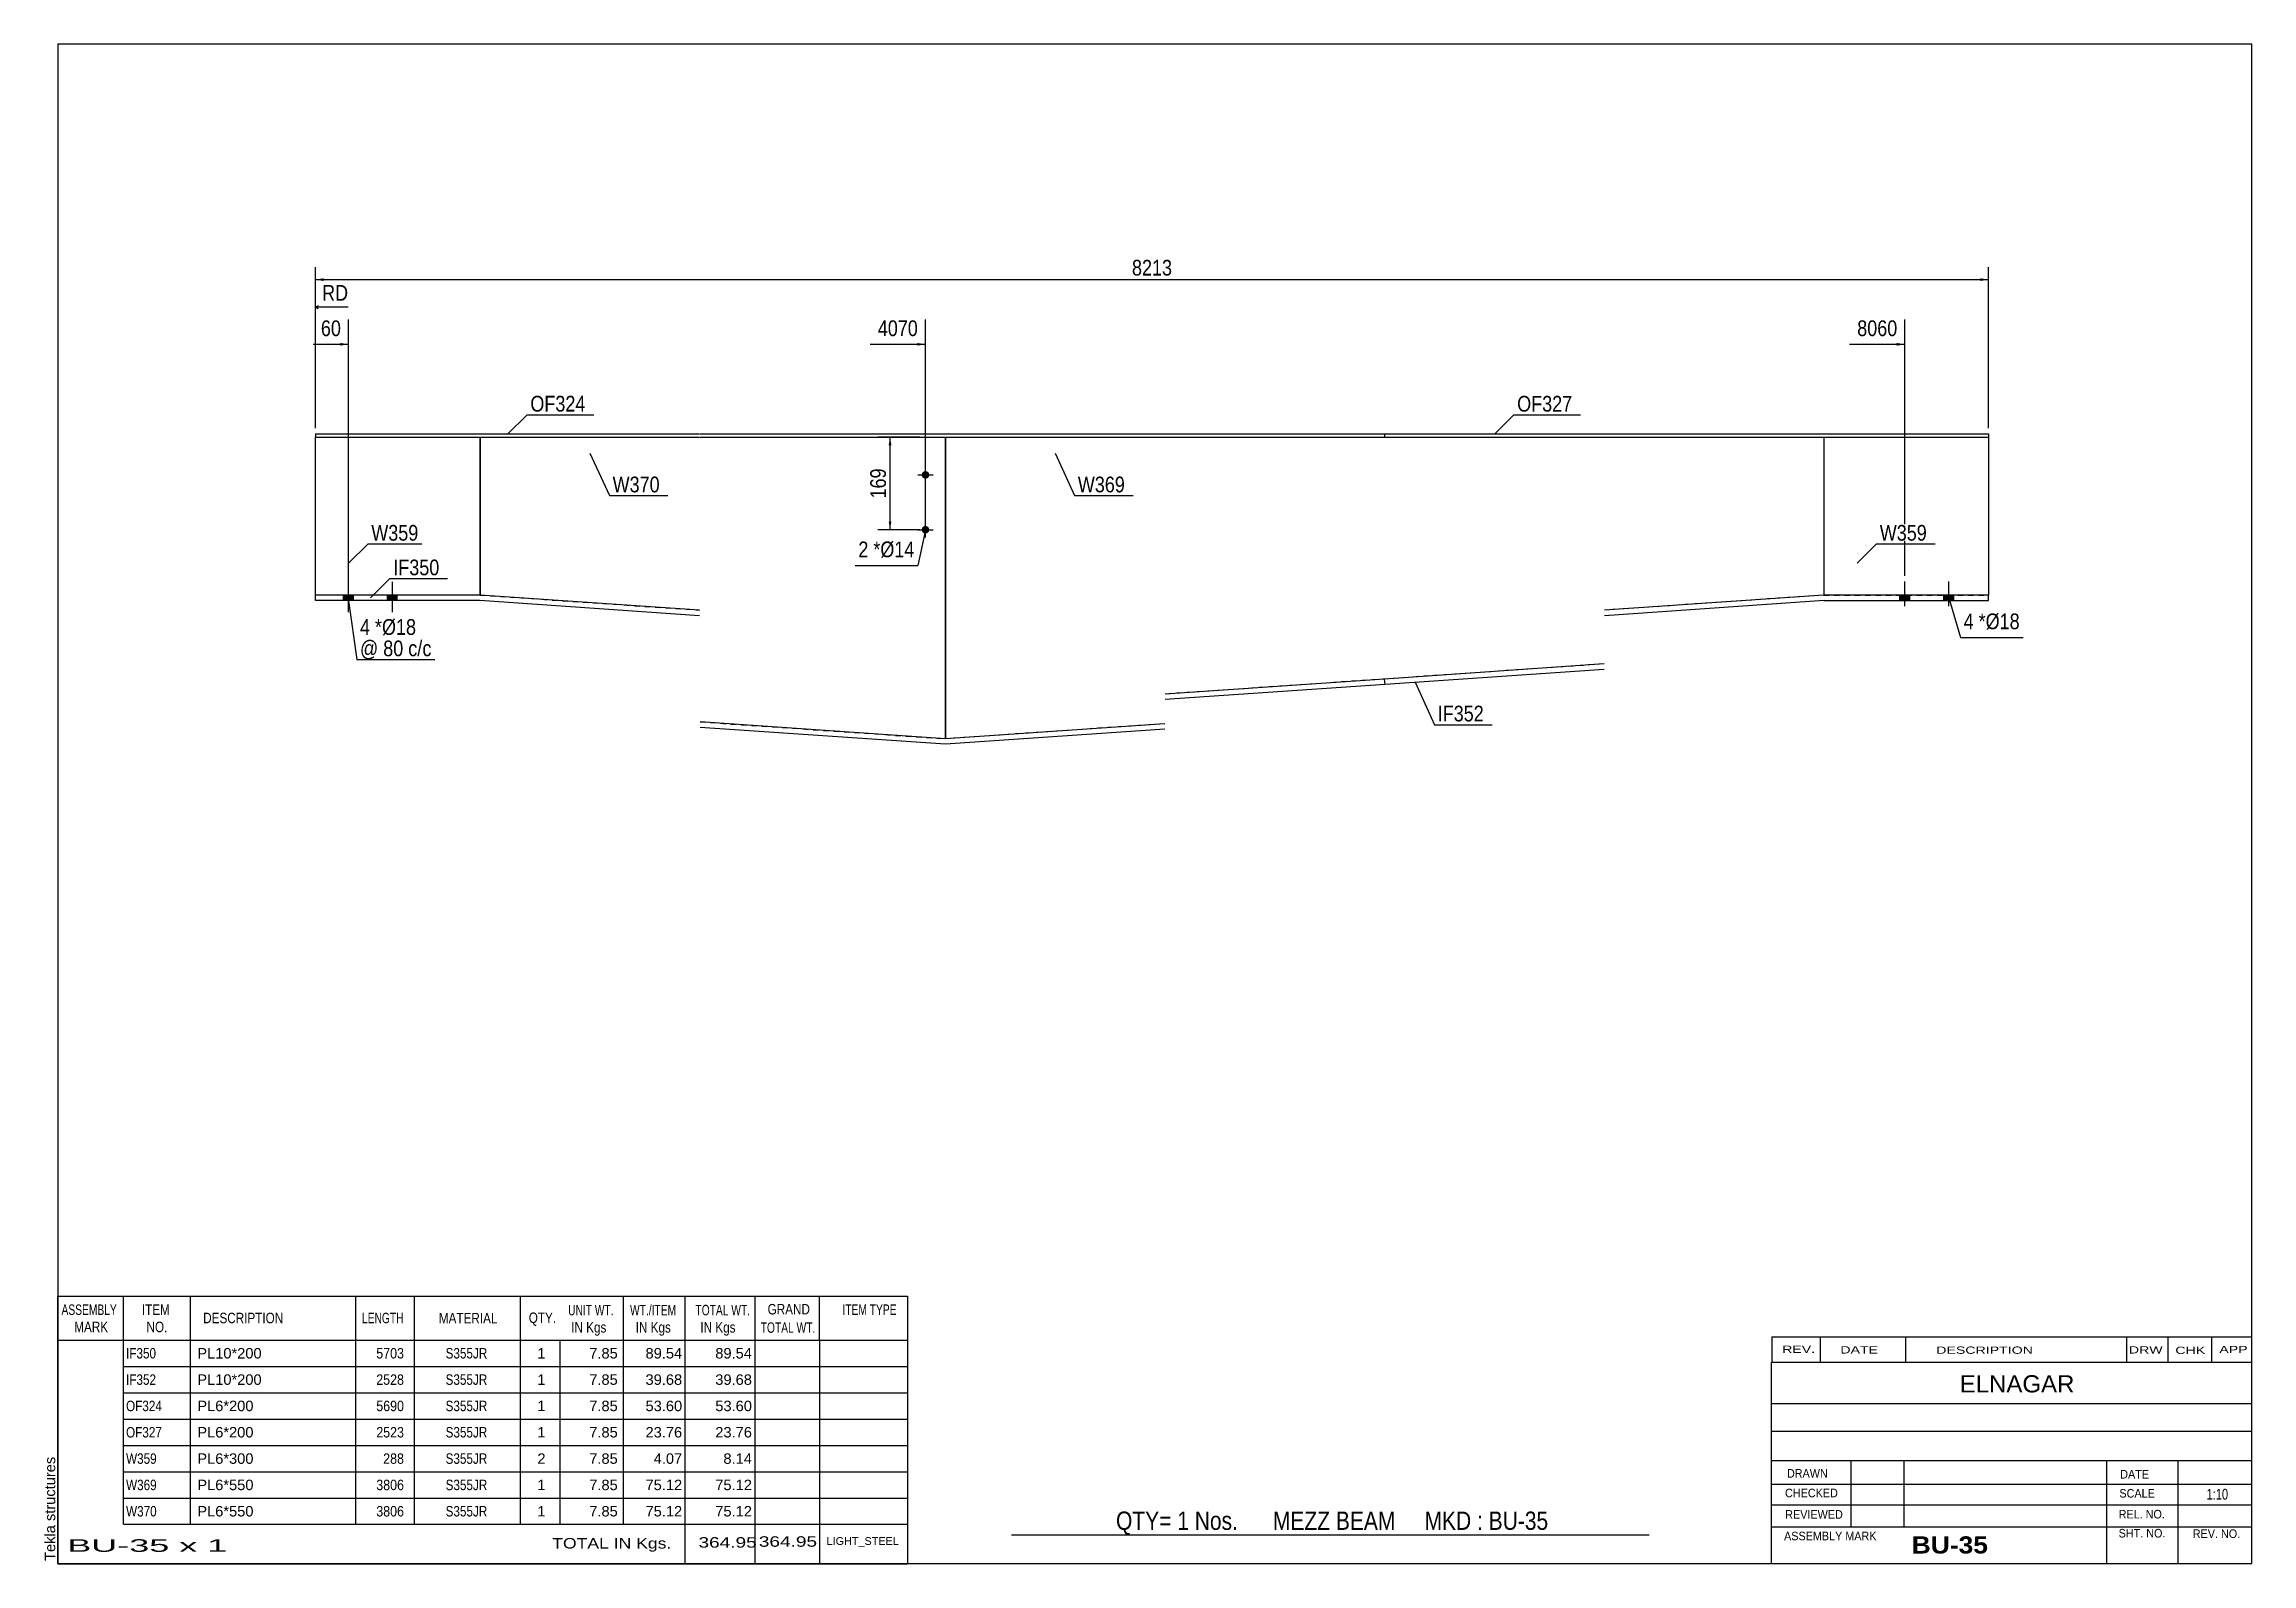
# Model space of a CAD drawing. Header units: millimetres. Extents: x -49 to 353, y -191 to 86.
import ezdxf

# ---------------------------------------------------------------- set-up
doc = ezdxf.new("R2010")
doc.units = ezdxf.units.MM
doc.linetypes.add('DXK_LINE_DOT1', pattern=[1.8814, 0.9407, -0.9407])
doc.styles.add('Arial', font='ARIAL.TTF', dxfattribs={"height": 0.2})
doc.styles.add('Arial Bold', font='ARIALBD.TTF', dxfattribs={"height": 0.2})
doc.styles.add('Arial Narrow', font='ARIALN.TTF', dxfattribs={"height": 0.2})

# ---------------------------------------------------------------- blocks, each defined once
blk = doc.blocks.new('Unknown-627210153-1211')
at = {"color": 5, "linetype": 'Continuous'}
for p, q in [((353.03, 86.03), (-46.97, 86.03)), ((-46.97, 86.03), (-46.97, -190.97)), ((353.03, -190.97), (353.03, 86.03)), ((-46.97, -190.97), (353.03, -190.97))]:
    blk.add_line(p, q, dxfattribs=at)
at = {"color": 174, "linetype": 'Continuous', "style": 'Arial'}
blk.add_text('Tekla structures', height=1.9102, rotation=90, dxfattribs=at).set_placement((-47.47, -190.47))
blk = doc.blocks.new('Part-627210153-4307 - 1232')
at = {"color": 2, "linetype": 'Continuous'}
for p, q in [((114.82, -40.6), (114.82, 14.4)), ((275.02, 14.4), (275.02, -14.4))]:
    blk.add_line(p, q, dxfattribs=at)
at = {"color": 7, "linetype": 'DXK_LINE_DOT1'}
for p, q in [((114.82, 14.4), (154.82, 14.4)), ((154.92, 14.4), (234.92, 14.4)), ((235.02, 14.4), (275.02, 14.4)), ((275.02, -14.4), (235.02, -17.15)), ((234.92, -26.95), (154.92, -32.45)), ((154.82, -37.85), (114.82, -40.6))]:
    blk.add_line(p, q, dxfattribs=at)
blk = doc.blocks.new('Part-627210153-4306 - 1232')
at = {"color": 2, "linetype": 'Continuous'}
for p, q in [((30, -14.4), (30, 14.4)), ((114.82, 14.4), (114.82, -40.6))]:
    blk.add_line(p, q, dxfattribs=at)
at = {"color": 7, "linetype": 'DXK_LINE_DOT1'}
for p, q in [((30, 14.4), (70, 14.4)), ((70.1, 14.4), (114.82, 14.4)), ((30, -14.4), (70, -17.15)), ((70.1, -37.52), (114.82, -40.6))]:
    blk.add_line(p, q, dxfattribs=at)
blk = doc.blocks.new('Part-627210153-4308 - 1232')
at = {"color": 2, "linetype": 'Continuous'}
for p, q in [((30, -14.4), (0, -14.4)), ((0, -15.4), (0, -14.4)), ((29.97, -15.4), (0, -15.4)), ((70, -18.16), (29.97, -15.4)), ((70, -17.15), (30, -14.4)), ((194.92, -29.7), (154.92, -32.45)), ((194.99, -30.7), (154.92, -33.45)), ((194.99, -30.7), (194.92, -29.7)), ((114.82, -40.6), (70.1, -37.52)), ((114.82, -41.6), (70.1, -38.52)), ((154.82, -37.85), (114.82, -40.6)), ((154.82, -38.85), (114.82, -41.6))]:
    blk.add_line(p, q, dxfattribs=at)
blk = doc.blocks.new('Part-627210153-4300 - 1232')
at = {"color": 2, "linetype": 'Continuous'}
for p, q in [((0, 15), (0, 14.4)), ((0, 15), (70, 15)), ((0, 14.4), (70, 14.4)), ((70.1, 15), (154.82, 15)), ((70.1, 14.4), (154.82, 14.4)), ((154.92, 15), (194.92, 15)), ((154.92, 14.4), (194.92, 14.4)), ((194.92, 15), (194.92, 14.4))]:
    blk.add_line(p, q, dxfattribs=at)
blk = doc.blocks.new('Part-627210153-4303 - 1232')
at = {"color": 2, "linetype": 'Continuous'}
for p, q in [((194.92, 15), (194.92, 14.4)), ((194.92, 15), (234.92, 15)), ((194.92, 14.4), (234.92, 14.4)), ((235.02, 15), (305.02, 15)), ((235.02, 14.4), (305.02, 14.4)), ((305.02, 15), (305.02, 14.4))]:
    blk.add_line(p, q, dxfattribs=at)
blk = doc.blocks.new('Part-627210153-4311 - 1232')
at = {"color": 2, "linetype": 'Continuous'}
for p, q in [((275.02, -14.4), (235.02, -17.15)), ((275.06, -15.4), (235.02, -18.16)), ((305.02, -14.4), (275.02, -14.4)), ((275.06, -15.4), (305.02, -15.4)), ((305.02, -15.4), (305.02, -14.4)), ((234.92, -26.95), (194.92, -29.7)), ((234.92, -27.95), (194.99, -30.7)), ((194.99, -30.7), (194.92, -29.7))]:
    blk.add_line(p, q, dxfattribs=at)
blk = doc.blocks.new('Part-627210153-4314 - 1232')
at = {"color": 2, "linetype": 'Continuous'}
for p, q in [((275.02, 14.4), (275.02, -14.4)), ((305.02, 14.4), (305.02, -14.4))]:
    blk.add_line(p, q, dxfattribs=at)
at = {"color": 7, "linetype": 'DXK_LINE_DOT1'}
for p, q in [((275.02, 14.4), (305.02, 14.4)), ((275.02, -14.4), (305.02, -14.4))]:
    blk.add_line(p, q, dxfattribs=at)
blk = doc.blocks.new('Part-627210153-4315 - 1232')
at = {"color": 2, "linetype": 'Continuous'}
for p, q in [((0, -14.4), (0, 14.4)), ((30, 14.4), (30, -14.4))]:
    blk.add_line(p, q, dxfattribs=at)
at = {"color": 7, "linetype": 'DXK_LINE_DOT1'}
for p, q in [((0, 14.4), (30, 14.4)), ((30, -14.4), (0, -14.4))]:
    blk.add_line(p, q, dxfattribs=at)
blk = doc.blocks.new('Bolt-627210153-4316 - 1232')
at = {"linetype": 'Continuous'}
for points in [[(110.5, 7.51, -1), (111.9, 7.51, -1)], [(110.5, -2.49, -1), (111.9, -2.49, -1)]]:
    blk.add_hatch(color=3, dxfattribs=at).paths.add_polyline_path(points)
at = {"color": 3, "linetype": 'Continuous'}
for p, q in [((111.2, 6.11), (111.2, 8.91)), ((109.8, 7.51), (112.6, 7.51)), ((109.8, -2.49), (112.6, -2.49)), ((111.2, -3.89), (111.2, -1.09))]:
    blk.add_line(p, q, dxfattribs=at)
blk = doc.blocks.new('Bolt-627210153-4317 - 1232')
at = {"linetype": 'Continuous'}
for points in [[(5.1, -15.4), (6.9, -15.4), (6.9, -14.4), (5.1, -14.4)], [(5.1, -15.4), (6.9, -15.4), (6.9, -14.4), (5.1, -14.4)], [(13.1, -15.4), (14.9, -15.4), (14.9, -14.4), (13.1, -14.4)], [(13.1, -15.4), (14.9, -15.4), (14.9, -14.4), (13.1, -14.4)]]:
    blk.add_hatch(color=3, dxfattribs=at).paths.add_polyline_path(points)
at = {"color": 3, "linetype": 'Continuous'}
for p, q in [((6, -17.5), (6, -12)), ((6, -17.5), (6, -12)), ((14, -17.5), (14, -12)), ((14, -17.5), (14, -12)), ((5.1, -15.4), (5.1, -14.4)), ((5.1, -15.4), (5.1, -14.4)), ((6.9, -15.4), (6.9, -14.4)), ((6.9, -15.4), (6.9, -14.4)), ((13.1, -15.4), (13.1, -14.4)), ((13.1, -15.4), (13.1, -14.4)), ((14.9, -15.4), (14.9, -14.4)), ((14.9, -15.4), (14.9, -14.4))]:
    blk.add_line(p, q, dxfattribs=at)
blk = doc.blocks.new('Bolt-627210153-4320 - 1232')
at = {"linetype": 'Continuous'}
for points in [[(288.87, -15.4), (290.67, -15.4), (290.67, -14.4), (288.87, -14.4)], [(288.87, -15.4), (290.67, -15.4), (290.67, -14.4), (288.87, -14.4)], [(296.87, -15.4), (298.67, -15.4), (298.67, -14.4), (296.87, -14.4)], [(296.87, -15.4), (298.67, -15.4), (298.67, -14.4), (296.87, -14.4)]]:
    blk.add_hatch(color=3, dxfattribs=at).paths.add_polyline_path(points)
at = {"color": 3, "linetype": 'Continuous'}
for p, q in [((289.77, -16.4), (289.77, -11.9)), ((289.77, -16.4), (289.77, -11.9)), ((297.77, -16.4), (297.77, -11.9)), ((297.77, -16.4), (297.77, -11.9)), ((288.87, -15.4), (288.87, -14.4)), ((288.87, -15.4), (288.87, -14.4)), ((290.67, -15.4), (290.67, -14.4)), ((290.67, -15.4), (290.67, -14.4)), ((296.87, -15.4), (296.87, -14.4)), ((296.87, -15.4), (296.87, -14.4)), ((298.67, -15.4), (298.67, -14.4)), ((298.67, -15.4), (298.67, -14.4))]:
    blk.add_line(p, q, dxfattribs=at)
blk = doc.blocks.new('StraightDimension-627210153-4119 - 1232')
at = {"linetype": 'Continuous'}
for points in [[(104.49, 12.9), (104.74, 14.4), (104.99, 12.9)], [(104.99, -0.99), (104.74, -2.49), (104.49, -0.99)]]:
    blk.add_hatch(color=7, dxfattribs=at).paths.add_polyline_path(points)
at = {"color": 7, "linetype": 'Continuous'}
for p, q in [((110.2, 14.4), (102.49, 14.4)), ((104.74, -2.49), (104.74, 14.4)), ((110.2, -2.49), (102.49, -2.49))]:
    blk.add_line(p, q, dxfattribs=at)
at = {"color": 0}
blk.add_wipeout([(104.59, 9.3), (100.39, 9.3), (100.39, 2.61), (104.59, 2.61)], dxfattribs=at)
at = {"color": 3, "style": 'Arial Narrow'}
blk.add_text('169', height=2.863, rotation=90.0002, dxfattribs=at).set_placement((103.99, 3.21))
blk = doc.blocks.new('StraightDimension-627210153-4265 - 1232')
at = {"linetype": 'Continuous'}
blk.add_hatch(color=7, dxfattribs=at).paths.add_polyline_path([(4.5, 31.56), (6, 31.31), (4.5, 31.06)])
at = {"color": 7, "linetype": 'Continuous'}
for p, q in [((6, -12.2), (6, 35.81)), ((-0.41, 31.31), (6, 31.31))]:
    blk.add_line(p, q, dxfattribs=at)
at = {"color": 0, "linetype": 'Continuous'}
blk.add_wipeout([(6.53, 38.66), (6.53, 42.86), (0.59, 42.86), (0.59, 38.66)], dxfattribs=at)
at = {"color": 3, "linetype": 'Continuous', "style": 'Arial Narrow'}
blk.add_text('RD', height=2.863, dxfattribs=at).set_placement((1.19, 39.26))
at = {"color": 0}
blk.add_wipeout([(5.22, 32.21), (5.22, 36.41), (0.37, 36.41), (0.37, 32.21)], dxfattribs=at)
at = {"color": 7, "linetype": 'Continuous'}
for p, q in [((0, 16), (0, 42.56)), ((0.5, 38.31), (0, 38.06)), ((0.5, 37.81), (0, 38.06)), ((5.93, 38.06), (0, 38.06))]:
    blk.add_line(p, q, dxfattribs=at)
at = {"color": 3, "style": 'Arial Narrow'}
blk.add_text('60', height=2.863, dxfattribs=at).set_placement((0.97, 32.81))
blk = doc.blocks.new('StraightDimension-627210153-4168 - 1232')
at = {"linetype": 'Continuous'}
for points in [[(1.5, 42.85), (0, 43.1), (1.5, 43.35)], [(303.52, 43.35), (305.02, 43.1), (303.52, 42.85)]]:
    blk.add_hatch(color=7, dxfattribs=at).paths.add_polyline_path(points)
at = {"color": 7, "linetype": 'Continuous'}
for p, q in [((0, 16), (0, 45.35)), ((305.02, 16), (305.02, 45.35)), ((0, 43.1), (305.02, 43.1))]:
    blk.add_line(p, q, dxfattribs=at)
at = {"color": 0}
blk.add_wipeout([(156.77, 43.25), (156.77, 47.45), (148.25, 47.45), (148.25, 43.25)], dxfattribs=at)
at = {"color": 3, "style": 'Arial Narrow'}
blk.add_text('8213', height=2.863, dxfattribs=at).set_placement((148.85, 43.85))
blk = doc.blocks.new('StraightDimension-627210153-4263 - 1232')
at = {"linetype": 'Continuous'}
blk.add_hatch(color=7, dxfattribs=at).paths.add_polyline_path([(288.27, 31.56), (289.77, 31.31), (288.27, 31.06)])
at = {"color": 7, "linetype": 'Continuous'}
for p, q in [((289.77, -10.9), (289.77, 35.81)), ((279.7, 31.31), (289.77, 31.31))]:
    blk.add_line(p, q, dxfattribs=at)
at = {"color": 0}
blk.add_wipeout([(288.99, 32.21), (288.99, 36.41), (280.48, 36.41), (280.48, 32.21)], dxfattribs=at)
at = {"color": 3, "style": 'Arial Narrow'}
blk.add_text('8060', height=2.863, dxfattribs=at).set_placement((281.08, 32.81))
blk = doc.blocks.new('StraightDimension-627210153-4264 - 1232')
at = {"linetype": 'Continuous'}
blk.add_hatch(color=7, dxfattribs=at).paths.add_polyline_path([(109.7, 31.56), (111.2, 31.31), (109.7, 31.06)])
at = {"color": 7, "linetype": 'Continuous'}
for p, q in [((111.2, -1.49), (111.2, 35.81)), ((101.13, 31.31), (111.2, 31.31))]:
    blk.add_line(p, q, dxfattribs=at)
at = {"color": 0}
blk.add_wipeout([(110.42, 32.21), (110.42, 36.41), (101.91, 36.41), (101.91, 32.21)], dxfattribs=at)
at = {"color": 3, "style": 'Arial Narrow'}
blk.add_text('4070', height=2.863, dxfattribs=at).set_placement((102.51, 32.81))
blk = doc.blocks.new('CBS_BOM-627210153-4442')
at = {"color": 7, "linetype": 'Continuous'}
for p, q in [((-47, -150.2), (-47, -142.2)), ((-47, -142.2), (107.92, -142.2)), ((-35, -150.2), (-35, -142.2)), ((-22.81, -150.2), (-22.81, -142.2)), ((7.35, -150.2), (7.35, -142.2)), ((18.03, -150.2), (18.03, -142.2)), ((37.35, -150.2), (37.35, -142.2)), ((56.15, -150.2), (56.15, -142.2)), ((67.36, -150.2), (67.36, -142.2)), ((80.15, -150.2), (80.15, -142.2)), ((91.9, -150.2), (91.9, -142.2)), ((107.92, -142.21), (107.91, -150.19)), ((-47, -150.2), (107.92, -150.2)), ((-47, -155), (-47, -150.2)), ((-35, -155), (-35, -150.2)), ((-22.81, -155), (-22.81, -150.2)), ((7.35, -155), (7.35, -150.2)), ((18.03, -155), (18.03, -150.2)), ((37.35, -155), (37.35, -150.2)), ((44.61, -155), (44.61, -150.2)), ((56.15, -155), (56.15, -150.2)), ((67.36, -155), (67.36, -150.2)), ((80.15, -155), (80.15, -150.2)), ((91.91, -155), (91.91, -150.2)), ((107.92, -150.21), (107.92, -155)), ((-47, -159.8), (-47, -155)), ((-35, -155), (107.92, -155)), ((-35, -159.8), (-35, -155)), ((-22.81, -159.8), (-22.81, -155)), ((7.35, -159.8), (7.35, -155)), ((18.03, -159.8), (18.03, -155)), ((37.35, -159.8), (37.35, -155)), ((44.61, -159.8), (44.61, -155)), ((56.15, -159.8), (56.15, -155)), ((67.36, -159.8), (67.36, -155)), ((80.15, -159.8), (80.15, -155)), ((91.91, -159.8), (91.91, -155)), ((107.92, -155.01), (107.92, -159.8)), ((-47, -164.6), (-47, -159.8)), ((-35, -159.8), (107.92, -159.8)), ((-35, -164.6), (-35, -159.8)), ((-22.81, -164.6), (-22.81, -159.8)), ((7.35, -164.6), (7.35, -159.8)), ((18.03, -164.6), (18.03, -159.8)), ((37.35, -164.6), (37.35, -159.8)), ((44.61, -164.6), (44.61, -159.8)), ((56.15, -164.6), (56.15, -159.8)), ((67.36, -164.6), (67.36, -159.8)), ((80.15, -164.6), (80.15, -159.8)), ((91.91, -164.6), (91.91, -159.8)), ((107.92, -159.81), (107.92, -164.6)), ((-47, -169.4), (-47, -164.6)), ((-35, -164.6), (107.92, -164.6)), ((-35, -169.4), (-35, -164.6)), ((-22.81, -169.4), (-22.81, -164.6)), ((7.35, -169.4), (7.35, -164.6)), ((18.03, -169.4), (18.03, -164.6)), ((37.35, -169.4), (37.35, -164.6)), ((44.61, -169.4), (44.61, -164.6)), ((56.15, -169.4), (56.15, -164.6)), ((67.36, -169.4), (67.36, -164.6)), ((80.15, -169.4), (80.15, -164.6)), ((91.91, -169.4), (91.91, -164.6)), ((107.92, -164.61), (107.92, -169.4)), ((-47, -174.2), (-47, -169.4)), ((-35, -169.4), (107.92, -169.4)), ((-35, -174.2), (-35, -169.4)), ((-22.81, -174.2), (-22.81, -169.4)), ((7.35, -174.2), (7.35, -169.4)), ((18.03, -174.2), (18.03, -169.4)), ((37.35, -174.2), (37.35, -169.4)), ((44.61, -174.2), (44.61, -169.4)), ((56.15, -174.2), (56.15, -169.4)), ((67.36, -174.2), (67.36, -169.4)), ((80.15, -174.2), (80.15, -169.4)), ((91.91, -174.2), (91.91, -169.4)), ((107.92, -169.41), (107.92, -174.2)), ((-47, -179), (-47, -174.2)), ((-35, -174.2), (107.92, -174.2)), ((-35, -179), (-35, -174.2)), ((-22.81, -179), (-22.81, -174.2)), ((7.35, -179), (7.35, -174.2)), ((18.03, -179), (18.03, -174.2)), ((37.35, -179), (37.35, -174.2)), ((44.61, -179), (44.61, -174.2)), ((56.15, -179), (56.15, -174.2)), ((67.36, -179), (67.36, -174.2)), ((80.15, -179), (80.15, -174.2)), ((91.91, -179), (91.91, -174.2)), ((107.92, -174.21), (107.92, -179)), ((-47, -183.8), (-47, -179)), ((-35, -179), (107.92, -179)), ((-35, -183.8), (-35, -179)), ((-22.81, -183.8), (-22.81, -179)), ((7.35, -183.8), (7.35, -179)), ((18.03, -183.8), (18.03, -179)), ((37.35, -183.8), (37.35, -179)), ((44.61, -183.8), (44.61, -179)), ((56.15, -183.8), (56.15, -179)), ((67.36, -183.8), (67.36, -179)), ((80.15, -183.8), (80.15, -179)), ((91.91, -183.8), (91.91, -179)), ((107.92, -179.01), (107.92, -183.8)), ((-47, -191), (-47, -183.82)), ((-35, -183.8), (107.92, -183.8)), ((67.36, -191), (67.36, -183.82)), ((80.15, -191), (80.15, -183.82)), ((91.95, -191), (91.95, -183.82)), ((107.92, -183.8), (107.92, -191)), ((-47, -191), (107.92, -191))]:
    blk.add_line(p, q, dxfattribs=at)
at = {"color": 3, "linetype": 'Continuous', "style": 'Arial'}
for s, height, width, p in [('ASSEMBLY', 1.91, 0.7, (-46.32, -145.63)), ('ITEM', 1.91, 0.8, (-31.68, -145.63)), ('UNIT WT.', 1.91, 0.7, (46.04, -145.7)), ('WT./ITEM', 1.91, 0.7, (57.33, -145.7)), ('TOTAL WT.', 1.91, 0.7, (69.26, -145.7)), ('GRAND', 1.91, 0.8, (82.42, -145.54)), ('ITEM TYPE', 1.91, 0.7, (96.06, -145.62)), ('MARK', 1.91, 0.8, (-44, -148.77)), ('NO.', 1.91, 0.8, (-30.82, -148.77)), ('DESCRIPTION', 1.9102, 0.8, (-20.49, -147.14)), ('LENGTH', 1.91, 0.7, (8.46, -147.14)), ('MATERIAL', 1.91, 0.8, (22.48, -147.18)), ('QTY.', 1.91, 0.8, (38.87, -147.1)), ('IN Kgs', 1.91, 0.8, (46.61, -148.84)), ('IN Kgs', 1.91, 0.8, (58.37, -148.84)), ('IN Kgs', 1.91, 0.8, (70.16, -148.84)), ('TOTAL WT.', 1.91, 0.7, (81.16, -148.89))]:
    blk.add_text(s, height=height, dxfattribs=dict(at, width=width)).set_placement(p)
at = {"color": 7, "linetype": 'Continuous', "style": 'Arial'}
for s, width, p in [('IF350', 0.8, (-34.55, -153.57)), ('5703', 0.85, (11.07, -153.57)), ('S355JR', 0.8, (23.71, -153.57)), ('IF352', 0.8, (-34.55, -158.37)), ('2528', 0.85, (11.07, -158.37)), ('S355JR', 0.8, (23.71, -158.37)), ('OF324', 0.8, (-34.55, -163.17)), ('5690', 0.85, (11.07, -163.17)), ('S355JR', 0.8, (23.71, -163.17)), ('OF327', 0.8, (-34.55, -167.97)), ('2523', 0.85, (11.07, -167.97)), ('S355JR', 0.8, (23.71, -167.97)), ('W359', 0.8, (-34.55, -172.77)), ('288', 0.85, (12.33, -172.77)), ('S355JR', 0.8, (23.71, -172.77)), ('W369', 0.8, (-34.55, -177.57)), ('3806', 0.85, (11.07, -177.57)), ('S355JR', 0.8, (23.71, -177.57)), ('W370', 0.8, (-34.55, -182.37)), ('3806', 0.85, (11.07, -182.37)), ('S355JR', 0.8, (23.71, -182.37))]:
    blk.add_text(s, height=1.91, dxfattribs=dict(at, width=width)).set_placement(p)
for s, p in [('PL10*200', (-21.56, -153.57)), ('1', (40.44, -153.57)), ('7.85', (49.9, -153.57)), ('89.54', (60.16, -153.57)), ('89.54', (72.88, -153.57)), ('PL10*200', (-21.56, -158.37)), ('1', (40.44, -158.37)), ('7.85', (49.9, -158.37)), ('39.68', (60.16, -158.37)), ('39.68', (72.88, -158.37)), ('PL6*200', (-21.56, -163.17)), ('1', (40.44, -163.17)), ('7.85', (49.9, -163.17)), ('53.60', (60.16, -163.17)), ('53.60', (72.88, -163.17)), ('PL6*200', (-21.56, -167.97)), ('1', (40.44, -167.97)), ('7.85', (49.9, -167.97)), ('23.76', (60.16, -167.97)), ('23.76', (72.88, -167.97)), ('PL6*300', (-21.56, -172.77)), ('2', (40.44, -172.77)), ('7.85', (49.9, -172.77)), ('4.07', (61.65, -172.77)), ('8.14', (74.36, -172.77)), ('PL6*550', (-21.56, -177.57)), ('1', (40.44, -177.57)), ('7.85', (49.9, -177.57)), ('75.12', (60.16, -177.57)), ('75.12', (72.88, -177.57)), ('PL6*550', (-21.56, -182.37)), ('1', (40.44, -182.37)), ('7.85', (49.9, -182.37)), ('75.12', (60.16, -182.37)), ('75.12', (72.88, -182.37))]:
    blk.add_text(s, height=1.91, dxfattribs=at).set_placement(p)
at = {"color": 6, "linetype": 'Continuous', "style": 'Arial'}
for s, height, width, p in [('BU-35 x 1', 2.292, 2.05, (-45.28, -188.81)), ('TOTAL IN Kgs.', 1.9102, 1.2, (43.15, -188.21)), ('364.95', 1.91, 1.3, (69.82, -188.05)), ('364.95', 1.91, 1.3, (80.82, -187.89))]:
    blk.add_text(s, height=height, dxfattribs=dict(at, width=width)).set_placement(p)
blk.add_text('LIGHT_STEEL', height=1.4135, dxfattribs=at).set_placement((93.17, -187.55))
blk = doc.blocks.new('CBS_CALLOFF-627210153-4443')
at = {"color": 7, "linetype": 'Continuous'}
blk.add_line((126.91, -185.7), (243.14, -185.72), dxfattribs=at)
at = {"color": 3, "linetype": 'Continuous', "style": 'Arial Narrow'}
blk.add_text('QTY= 1 Nos.      MEZZ BEAM     MKD : BU-35', height=3.3405, dxfattribs=at).set_placement((145.94, -184.81))
blk = doc.blocks.new('CBS_NAME_BLOG-627210153-4444')
at = {"color": 7, "linetype": 'Continuous'}
for p, q in [((265.43, -154.22), (352.95, -154.22)), ((265.43, -190.93), (265.43, -154.22)), ((265.44, -161.76), (352.95, -161.76)), ((265.51, -166.81), (353.03, -166.81)), ((265.43, -172.18), (352.95, -172.18)), ((279.96, -184.29), (279.96, -172.19)), ((289.64, -184.26), (289.64, -172.2)), ((326.56, -190.93), (326.56, -172.2)), ((339.61, -190.93), (339.61, -172.19)), ((265.44, -176.48), (353.03, -176.46)), ((265.43, -180.23), (352.95, -180.23)), ((265.43, -184.27), (352.95, -184.27)), ((265.43, -190.97), (353.03, -190.97))]:
    blk.add_line(p, q, dxfattribs=at)
at = {"color": 3, "linetype": 'Continuous', "style": 'Arial'}
blk.add_text('ELNAGAR', height=3.133, dxfattribs=at).set_placement((299.76, -159.75))
at = {"color": 3, "linetype": 'Continuous'}
for s, height, style, width, p in [('DRAWN', 1.566, 'Arial', 0.9, (268.27, -175.29)), ('DATE', 1.566, 'Arial', 0.9, (329.03, -175.45)), ('CHECKED', 1.566, 'Arial', 0.9, (267.92, -178.87)), ('SCALE', 1.566, 'Arial', 0.9, (328.88, -178.93)), ('1:10', 1.957, 'Arial Narrow', 0.9, (344.77, -179.29)), ('ASSEMBLY MARK', 1.5663, 'Arial', 0.9, (267.74, -186.71)), ('REVIEWED', 1.566, 'Arial', 0.9, (267.95, -182.78)), ('SHT. NO.', 1.566, 'Arial', 0.9, (328.74, -186.2)), ('REL. NO.', 1.566, 'Arial', 0.9, (328.74, -182.73)), ('REV. NO.', 1.566, 'Arial', 0.9, (342.26, -186.29)), ('BU-35', 3.131, 'Arial Bold', 1.1, (291.01, -189.12))]:
    blk.add_text(s, height=height, dxfattribs=dict(at, style=style, width=width)).set_placement(p)
blk = doc.blocks.new('CBS_REVISION-627210153-4445')
at = {"color": 7, "linetype": 'Continuous'}
for p, q in [((265.52, -149.59), (353.02, -149.59)), ((265.52, -149.59), (265.52, -154.22)), ((274.31, -149.59), (274.31, -154.22)), ((289.91, -149.59), (289.91, -154.16)), ((330.17, -149.59), (330.17, -154.22)), ((337.71, -149.59), (337.71, -154.22)), ((345.66, -149.59), (345.66, -154.22)), ((265.52, -154.22), (353.02, -154.22))]:
    blk.add_line(p, q, dxfattribs=at)
at = {"color": 7, "style": 'Arial Narrow', "width": 1.7}
for s, height, p in [('REV.', 1.326, (267.38, -152.55)), ('DATE', 1.326, (278, -152.66)), ('DESCRIPTION', 1.3257, (295.48, -152.71)), ('DRW', 1.326, (330.6, -152.66)), ('CHK', 1.326, (339.08, -152.74)), ('APP', 1.326, (347.09, -152.59))]:
    blk.add_text(s, height=height, dxfattribs=at).set_placement(p)
blk = doc.blocks.new('Mark-627210153-4347 - 1232')
at = {"color": 0}
blk.add_wipeout([(9.93, -21.65), (9.93, -18.65), (8.1, -18.65), (8.1, -21.65)], dxfattribs=at)
blk.add_wipeout([(9.93, -21.65), (9.93, -18.65), (8.1, -18.65), (8.1, -21.65)], dxfattribs=at)
blk.add_wipeout([(12.11, -21.65), (12.11, -18.65), (10.83, -18.65), (10.83, -21.65)], dxfattribs=at)
blk.add_wipeout([(12.11, -21.65), (12.11, -18.65), (10.83, -18.65), (10.83, -21.65)], dxfattribs=at)
blk.add_wipeout([(18.32, -21.65), (18.32, -18.65), (12.11, -18.65), (12.11, -21.65)], dxfattribs=at)
blk.add_wipeout([(18.32, -21.65), (18.32, -18.65), (12.11, -18.65), (12.11, -21.65)], dxfattribs=at)
at = {"color": 3, "style": 'Arial Narrow'}
blk.add_text('*', height=2.86, dxfattribs=at).set_placement((10.83, -21.65))
at = {"color": 0}
blk.add_wipeout([(21.12, -25.55), (21.12, -22.55), (8.1, -22.55), (8.1, -25.55)], dxfattribs=at)
blk.add_wipeout([(21.12, -25.55), (21.12, -22.55), (8.1, -22.55), (8.1, -25.55)], dxfattribs=at)
at = {"color": 7, "linetype": 'Continuous'}
for p, q in [((6, -15.45), (7.5, -26.15)), ((7.5, -26.15), (21.72, -26.15))]:
    blk.add_line(p, q, dxfattribs=at)
at = {"color": 3, "style": 'Arial Narrow'}
for s, height, p in [('4', 2.86, (8.1, -21.65)), ('Ø18', 2.863, (12.11, -21.65)), ('@ 80 c/', 2.863, (8.1, -25.55)), ('c', 2.86, (19.48, -25.55))]:
    blk.add_text(s, height=height, dxfattribs=at).set_placement(p)
blk = doc.blocks.new('Mark-627210153-4338 - 1232')
at = {"color": 0}
blk.add_wipeout([(213, -37.43), (213, -34.43), (204.59, -34.43), (204.59, -37.43)], dxfattribs=at)
blk.add_wipeout([(213, -37.43), (213, -34.43), (204.59, -34.43), (204.59, -37.43)], dxfattribs=at)
at = {"color": 7, "linetype": 'Continuous'}
for p, q in [((200.46, -30.29), (203.99, -38.03)), ((203.99, -38.03), (214.5, -38.03))]:
    blk.add_line(p, q, dxfattribs=at)
at = {"color": 3, "style": 'Arial Narrow'}
blk.add_text('IF352', height=2.863, dxfattribs=at).set_placement((204.59, -37.43))
blk = doc.blocks.new('Mark-627210153-4323 - 1232')
at = {"color": 0}
blk.add_wipeout([(49.21, 19.06), (49.21, 22.06), (39.16, 22.06), (39.16, 19.06)], dxfattribs=at)
blk.add_wipeout([(49.21, 19.06), (49.21, 22.06), (39.16, 22.06), (39.16, 19.06)], dxfattribs=at)
at = {"color": 7, "linetype": 'Continuous'}
for p, q in [((35.02, 14.92), (38.56, 18.46)), ((38.56, 18.46), (50.71, 18.46))]:
    blk.add_line(p, q, dxfattribs=at)
at = {"color": 3, "style": 'Arial Narrow'}
blk.add_text('OF324', height=2.863, dxfattribs=at).set_placement((39.16, 19.06))
blk = doc.blocks.new('Mark-627210153-4326 - 1232')
at = {"color": 0}
blk.add_wipeout([(229.13, 19.05), (229.13, 22.05), (219.08, 22.05), (219.08, 19.05)], dxfattribs=at)
blk.add_wipeout([(229.13, 19.05), (229.13, 22.05), (219.08, 22.05), (219.08, 19.05)], dxfattribs=at)
at = {"color": 7, "linetype": 'Continuous'}
for p, q in [((214.95, 14.91), (218.48, 18.45)), ((218.48, 18.45), (230.63, 18.45))]:
    blk.add_line(p, q, dxfattribs=at)
at = {"color": 3, "style": 'Arial Narrow'}
blk.add_text('OF327', height=2.863, dxfattribs=at).set_placement((219.08, 19.05))
blk = doc.blocks.new('Mark-627210153-4329 - 1232')
at = {"color": 0}
blk.add_wipeout([(62.75, 4.33), (62.75, 7.33), (54.16, 7.33), (54.16, 4.33)], dxfattribs=at)
blk.add_wipeout([(62.75, 4.33), (62.75, 7.33), (54.16, 7.33), (54.16, 4.33)], dxfattribs=at)
at = {"color": 7, "linetype": 'Continuous'}
for p, q in [((50.02, 11.47), (53.56, 3.73)), ((53.56, 3.73), (64.25, 3.73))]:
    blk.add_line(p, q, dxfattribs=at)
at = {"color": 3, "style": 'Arial Narrow'}
blk.add_text('W370', height=2.863, dxfattribs=at).set_placement((54.16, 4.33))
blk = doc.blocks.new('Mark-627210153-4332 - 1232')
at = {"color": 0}
blk.add_wipeout([(147.57, 4.33), (147.57, 7.33), (138.98, 7.33), (138.98, 4.33)], dxfattribs=at)
blk.add_wipeout([(147.57, 4.33), (147.57, 7.33), (138.98, 7.33), (138.98, 4.33)], dxfattribs=at)
at = {"color": 7, "linetype": 'Continuous'}
for p, q in [((134.85, 11.47), (138.38, 3.73)), ((138.38, 3.73), (149.07, 3.73))]:
    blk.add_line(p, q, dxfattribs=at)
at = {"color": 3, "style": 'Arial Narrow'}
blk.add_text('W369', height=2.863, dxfattribs=at).set_placement((138.98, 4.33))
blk = doc.blocks.new('Mark-627210153-4335 - 1232')
at = {"color": 0}
blk.add_wipeout([(22.57, -10.79), (22.57, -7.79), (14.17, -7.79), (14.17, -10.79)], dxfattribs=at)
blk.add_wipeout([(22.57, -10.79), (22.57, -7.79), (14.17, -7.79), (14.17, -10.79)], dxfattribs=at)
at = {"color": 7, "linetype": 'Continuous'}
for p, q in [((10.03, -14.92), (13.57, -11.39)), ((13.57, -11.39), (24.07, -11.39))]:
    blk.add_line(p, q, dxfattribs=at)
at = {"color": 3, "style": 'Arial Narrow'}
blk.add_text('IF350', height=2.863, dxfattribs=at).set_placement((14.17, -10.79))
blk = doc.blocks.new('Mark-627210153-4341 - 1232')
at = {"color": 0}
blk.add_wipeout([(293.77, -4.48), (293.77, -1.48), (285.19, -1.48), (285.19, -4.48)], dxfattribs=at)
blk.add_wipeout([(293.77, -4.48), (293.77, -1.48), (285.19, -1.48), (285.19, -4.48)], dxfattribs=at)
at = {"color": 7, "linetype": 'Continuous'}
for p, q in [((281.05, -8.61), (284.59, -5.08)), ((284.59, -5.08), (295.27, -5.08))]:
    blk.add_line(p, q, dxfattribs=at)
at = {"color": 3, "style": 'Arial Narrow'}
blk.add_text('W359', height=2.863, dxfattribs=at).set_placement((285.19, -4.48))
blk = doc.blocks.new('Mark-627210153-4344 - 1232')
at = {"color": 0}
blk.add_wipeout([(18.75, -4.48), (18.75, -1.48), (10.16, -1.48), (10.16, -4.48)], dxfattribs=at)
blk.add_wipeout([(18.75, -4.48), (18.75, -1.48), (10.16, -1.48), (10.16, -4.48)], dxfattribs=at)
at = {"color": 7, "linetype": 'Continuous'}
for p, q in [((6.03, -8.61), (9.56, -5.08)), ((9.56, -5.08), (19.35, -5.08))]:
    blk.add_line(p, q, dxfattribs=at)
at = {"color": 3, "style": 'Arial Narrow'}
blk.add_text('W359', height=2.863, dxfattribs=at).set_placement((10.16, -4.48))
blk = doc.blocks.new('Mark-627210153-4348 - 1232')
at = {"color": 0}
blk.add_wipeout([(302.32, -20.62), (302.32, -17.62), (300.49, -17.62), (300.49, -20.62)], dxfattribs=at)
blk.add_wipeout([(302.32, -20.62), (302.32, -17.62), (300.49, -17.62), (300.49, -20.62)], dxfattribs=at)
at = {"color": 7, "linetype": 'Continuous'}
blk.add_line((297.77, -14.9), (299.89, -22.12), dxfattribs=at)
at = {"color": 0}
blk.add_wipeout([(304.49, -20.62), (304.49, -17.62), (303.22, -17.62), (303.22, -20.62)], dxfattribs=at)
blk.add_wipeout([(304.49, -20.62), (304.49, -17.62), (303.22, -17.62), (303.22, -20.62)], dxfattribs=at)
at = {"color": 3, "style": 'Arial Narrow'}
blk.add_text('4', height=2.86, dxfattribs=at).set_placement((300.49, -20.62))
at = {"color": 0}
blk.add_wipeout([(310.71, -20.62), (310.71, -17.62), (304.49, -17.62), (304.49, -20.62)], dxfattribs=at)
blk.add_wipeout([(310.71, -20.62), (310.71, -17.62), (304.49, -17.62), (304.49, -20.62)], dxfattribs=at)
at = {"color": 7, "linetype": 'Continuous'}
blk.add_line((299.89, -22.12), (311.31, -22.12), dxfattribs=at)
at = {"color": 3, "style": 'Arial Narrow'}
for s, height, p in [('*', 2.86, (303.22, -20.62)), ('Ø18', 2.863, (304.49, -20.62))]:
    blk.add_text(s, height=height, dxfattribs=at).set_placement(p)
blk = doc.blocks.new('Mark-627210153-4349 - 1232')
at = {"color": 0}
blk.add_wipeout([(100.79, -7.5), (100.79, -4.5), (98.96, -4.5), (98.96, -7.5)], dxfattribs=at)
blk.add_wipeout([(100.79, -7.5), (100.79, -4.5), (98.96, -4.5), (98.96, -7.5)], dxfattribs=at)
blk.add_wipeout([(102.97, -7.5), (102.97, -4.5), (101.69, -4.5), (101.69, -7.5)], dxfattribs=at)
blk.add_wipeout([(102.97, -7.5), (102.97, -4.5), (101.69, -4.5), (101.69, -7.5)], dxfattribs=at)
at = {"color": 3, "style": 'Arial Narrow'}
blk.add_text('2', height=2.86, dxfattribs=at).set_placement((98.96, -7.5))
at = {"color": 0}
blk.add_wipeout([(109.18, -7.5), (109.18, -4.5), (102.97, -4.5), (102.97, -7.5)], dxfattribs=at)
blk.add_wipeout([(109.18, -7.5), (109.18, -4.5), (102.97, -4.5), (102.97, -7.5)], dxfattribs=at)
at = {"color": 7, "linetype": 'Continuous'}
for p in [(111.2, -2.49), (98.36, -9)]:
    blk.add_line(p, (109.78, -9), dxfattribs=at)
at = {"color": 3, "style": 'Arial Narrow'}
for s, height, p in [('*', 2.86, (101.69, -7.5)), ('Ø14', 2.863, (102.97, -7.5))]:
    blk.add_text(s, height=height, dxfattribs=at).set_placement(p)

msp = doc.modelspace()

# ---------------------------------------------------------------- block references
for name in ['Unknown-627210153-1211', 'Part-627210153-4300 - 1232', 'Part-627210153-4315 - 1232', 'Part-627210153-4306 - 1232', 'Part-627210153-4307 - 1232', 'Part-627210153-4303 - 1232', 'Part-627210153-4314 - 1232', 'Bolt-627210153-4316 - 1232', 'Bolt-627210153-4317 - 1232', 'Bolt-627210153-4320 - 1232', 'Part-627210153-4308 - 1232', 'Part-627210153-4311 - 1232', 'CBS_BOM-627210153-4442', 'CBS_REVISION-627210153-4445', 'CBS_NAME_BLOG-627210153-4444', 'CBS_CALLOFF-627210153-4443']:
    msp.add_blockref(name, (0, 0))

# ---------------------------------------------------------------- next in the draw order: block references
for name in ['StraightDimension-627210153-4265 - 1232', 'StraightDimension-627210153-4119 - 1232', 'Mark-627210153-4329 - 1232', 'Mark-627210153-4332 - 1232', 'Mark-627210153-4347 - 1232', 'Mark-627210153-4348 - 1232', 'Mark-627210153-4338 - 1232']:
    msp.add_blockref(name, (0, 0))

# ---------------------------------------------------------------- next in the draw order: block references
for name in ['StraightDimension-627210153-4168 - 1232', 'Mark-627210153-4335 - 1232']:
    msp.add_blockref(name, (0, 0))

# ---------------------------------------------------------------- next in the draw order: block references
for name in ['StraightDimension-627210153-4264 - 1232', 'StraightDimension-627210153-4263 - 1232', 'Mark-627210153-4323 - 1232', 'Mark-627210153-4326 - 1232', 'Mark-627210153-4344 - 1232']:
    msp.add_blockref(name, (0, 0))

# ---------------------------------------------------------------- next in the draw order: block references
for name in ['Mark-627210153-4349 - 1232', 'Mark-627210153-4341 - 1232']:
    msp.add_blockref(name, (0, 0))

doc.saveas('drawing.dxf')
